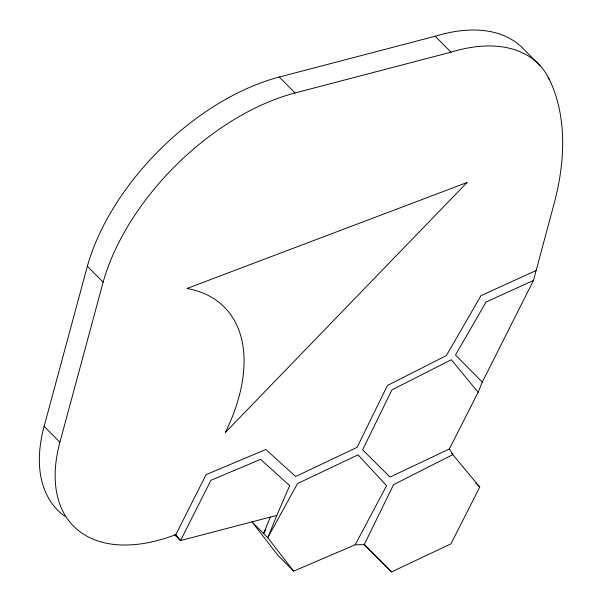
<?xml version="1.0" encoding="UTF-8"?>
<svg xmlns="http://www.w3.org/2000/svg" width="602" height="602" viewBox="0 0 602 602"><rect width="100%" height="100%" fill="white"/><g stroke="black" fill="none" stroke-linecap="round" stroke-linejoin="round"><path stroke-width="0.9" d="M478.138 392.241L451.319 359.74L391.97 389.848L362.607 449.814L390.028 477.077L449.363 448.979L478.138 392.241L482.292 382.089L533.5 280.434L553.923 204.266A309.601 179.562 -44.7 0 0 549.317 79.389L548.001 78.057M64.828 516.313A168.869 97.945 -44.7 0 1 44.119 426.329L87.35 266.257A191.602 111.129 -44.7 0 1 279.305 77.026L435.201 36.24A162.871 94.461 -44.7 0 1 524.342 49.831L540.129 65.761M175.084 535.073L180.532 540.573L210.911 480.291L260.591 459.371L289.66 485.626L276.822 515.38L180.532 540.573L175.844 534.614A168.869 97.945 -44.7 0 1 59.907 442.252L103.138 282.188A191.602 111.129 -44.7 0 1 295.093 92.956L450.996 52.171A162.871 94.461 -44.7 0 1 549.317 79.389M270.23 517.216L263.601 533.575L265.858 529.467M276.822 515.38L267.762 537.767L293.641 571.14L355.188 544.765L364.218 544.637L391.631 571.9L450.973 543.802L479.749 487.063L451.741 453.359M364.218 544.637L393.573 484.67L452.93 454.563L449.363 448.979M175.844 534.614L206.065 474.647L265.783 449.498L295.665 476.498L357.144 447.316L387.402 385.498L446.406 355.571L480.975 295.642L536.013 270.584M355.188 544.765L386.567 485.709L358.024 454.841L297.493 483.579L267.762 537.767L251.967 521.836L277.846 555.21L293.641 571.14M533.5 280.434L486.062 302.031L455.496 355.014L482.292 382.089M364.09 544.283L391.631 571.9M435.201 36.24L450.996 52.171M279.305 77.026L295.093 92.956M475.798 483.082L479.749 487.063M87.35 266.257L103.138 282.188M44.119 426.329L59.907 442.252M174.813 534.395L176.378 536.382M466.994 182.534L225.366 432.477A180.419 104.643 -44.7 0 0 186.959 288.493L466.994 182.534"/></g></svg>
